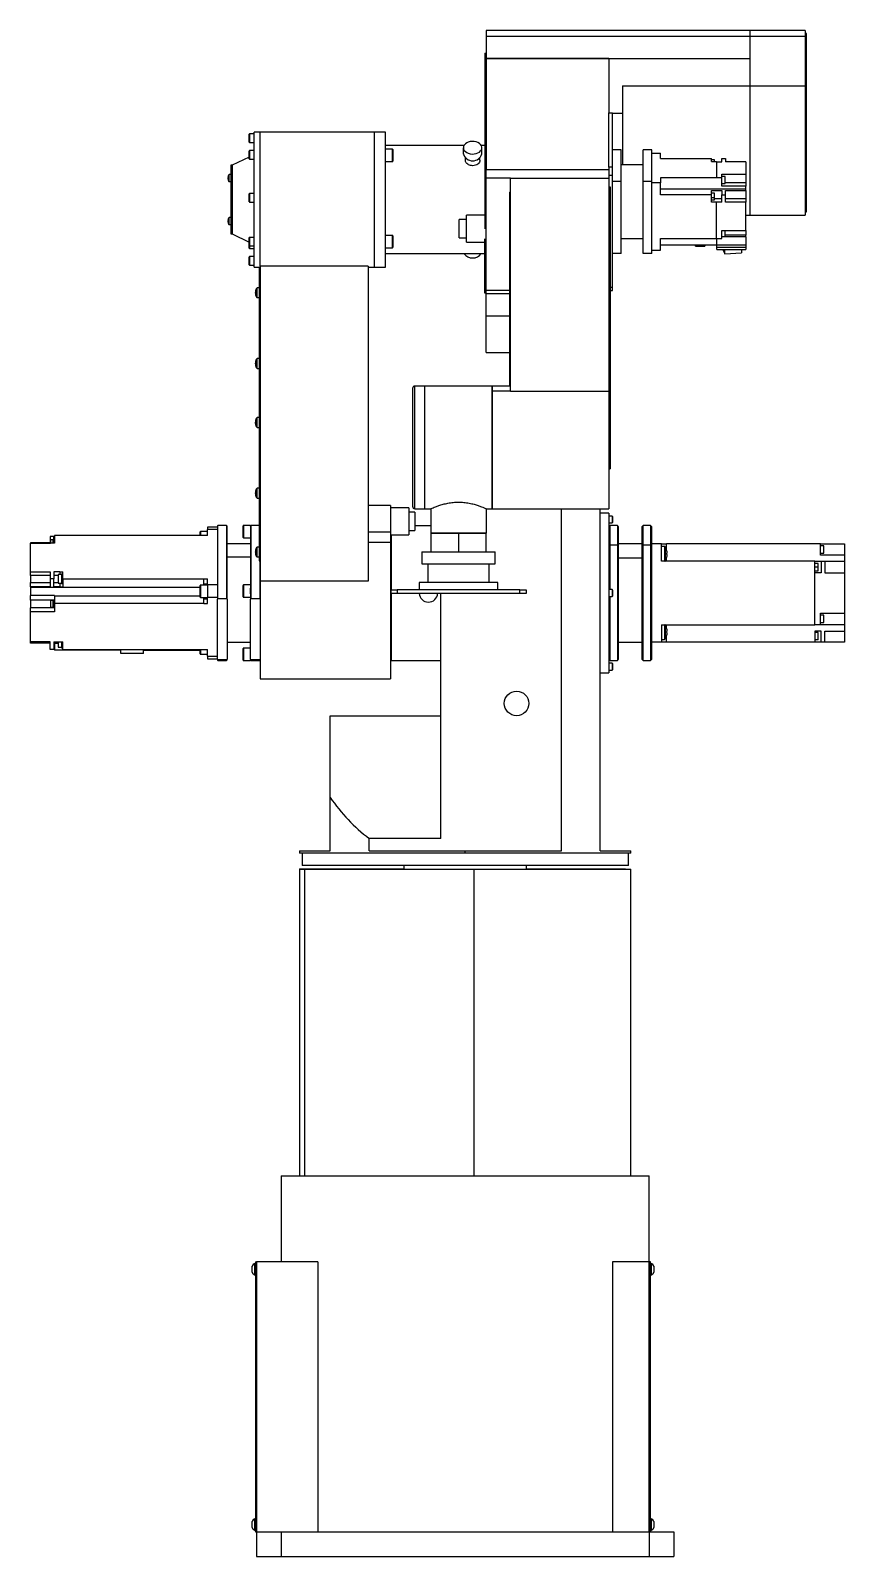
# Model space of a CAD drawing. Header units: millimetres. Extents: x 20619 to 36223, y 3512 to 8014.
# Drawn here: x 23382 to 24046, y 4922 to 6165 of the extents above; entities that cross this region are included whole.
import ezdxf

# ---------------------------------------------------------------- set-up
doc = ezdxf.new("R2010")
doc.units = ezdxf.units.MM
doc.layers.get('0').update_dxf_attribs({"lineweight": 35})

msp = doc.modelspace()

# ---------------------------------------------------------------- linework, layer by layer
at = {"color": 7, "linetype": 'Continuous', "lineweight": 25}
for p, q in [((23968.7, 6165), (23753.7, 6165)), ((23753.7, 6165), (23753.7, 6160.4)), ((23753.7, 6160.4), (23968.7, 6160.4)), ((23753.7, 6160.4), (23753.7, 6142.2)), ((24013.7, 6165), (23968.7, 6165)), ((23968.7, 6165), (23968.7, 6160.4)), ((23968.7, 6160.4), (24013.7, 6160.4)), ((23968.7, 6160.4), (23968.7, 6120)), ((23968.7, 6160.4), (23968.7, 6142.2)), ((24013.7, 6165), (24013.7, 6160.4)), ((24014.7, 6162.5), (24013.7, 6162.5)), ((24013.7, 6160.4), (24013.7, 6120)), ((24014.7, 6158.1), (24013.7, 6158.1)), ((24014.7, 6158.1), (24014.7, 6162.5)), ((24014.7, 6117.7), (24014.7, 6158.1)), ((23752.7, 6146.6), (23753.7, 6146.6)), ((23752.7, 6146.6), (23752.7, 6051.8)), ((23753.7, 6146.6), (23753.7, 6051.8)), ((23753.7, 6142.2), (23968.7, 6142.2)), ((23853.7, 6142.2), (23753.7, 6142.2)), ((23753.7, 6051.4), (23753.7, 6142.2)), ((23853.7, 6142.2), (23968.7, 6142.2)), ((23853.7, 6142.2), (23853.7, 6098.1)), ((23968.7, 6142.2), (23968.7, 6120)), ((23864.7, 6120), (23968.7, 6120)), ((23864.7, 6120), (23864.7, 6097.8)), ((23968.7, 6120), (23968.7, 6014.7)), ((23968.7, 6120), (24013.7, 6120)), ((24013.7, 6120), (24013.7, 6014.7)), ((24014.7, 6117.7), (24013.7, 6117.7)), ((24014.7, 6017.2), (24014.7, 6117.7)), ((23853.7, 6098.1), (23856.7, 6098.1)), ((23853.7, 6053.7), (23853.7, 6098.1)), ((23856.7, 6053.7), (23856.7, 6098.1)), ((23856.7, 6097.8), (23864.7, 6097.8)), ((23864.7, 6097.8), (23864.7, 6055.6)), ((23560.7, 6074.6), (23560.7, 6080.6)), ((23564.7, 6080.8), (23560.9, 6080.8)), ((23569.7, 6082.3), (23564.7, 6082.3)), ((23564.7, 5972.3), (23564.7, 6082.3)), ((23662.7, 6082.3), (23569.7, 6082.3)), ((23569.7, 5973.1), (23569.7, 6082.3)), ((23671.7, 6082.3), (23662.7, 6082.3)), ((23662.7, 5972.3), (23662.7, 6082.3)), ((23671.7, 5972.3), (23671.7, 6082.3)), ((23560.7, 6074), (23560.7, 6074.6)), ((23560.9, 6073.8), (23564.7, 6073.8)), ((23564.7, 6067.2), (23560.9, 6067.2)), ((23735.7, 6071.3), (23671.7, 6071.3)), ((23677.4, 6068.3), (23671.7, 6068.3)), ((23677.7, 6068), (23677.7, 6058.6)), ((23735.2, 6064.4), (23735.2, 6069.5)), ((23752.7, 6071.3), (23749.8, 6071.3)), ((23750.2, 6064.4), (23750.2, 6069.5)), ((23863.7, 6067.8), (23856.7, 6067.8)), ((23863.7, 6041.9), (23863.7, 6067.8)), ((23881.7, 6041.9), (23881.7, 6067.8)), ((23888.7, 6067.8), (23881.7, 6067.8)), ((23888.7, 6041.9), (23888.7, 6067.8)), ((23546.7, 6055.3), (23545.7, 6055.3)), ((23545.7, 6055.3), (23545.7, 6008.1)), ((23560.7, 6061.9), (23546.7, 6055.3)), ((23546.7, 6055.3), (23546.7, 6008.1)), ((23546.7, 6055.3), (23546.7, 5999.3)), ((23560.7, 6060.4), (23560.7, 6067)), ((23560.9, 6060.2), (23564.7, 6060.2)), ((23671.7, 6058.3), (23677.4, 6058.3)), ((23736.7, 6061.4), (23736.7, 6059.3)), ((23748.7, 6059.3), (23748.7, 6061.4)), ((23881.7, 6055.6), (23863.7, 6055.6)), ((23888.7, 6065.1), (23895.7, 6065.1)), ((23895.7, 6060.9), (23895.7, 6065.1)), ((23895.7, 6060.9), (23937.3, 6060.9)), ((23937.3, 6058.2), (23937.3, 6060.9)), ((23939.9, 6059.8), (23937.3, 6059.8)), ((23939.9, 6059.6), (23937.3, 6059.6)), ((23937.3, 6058.2), (23941.3, 6058.2)), ((23939.9, 6059.6), (23939.9, 6059.8)), ((23939.9, 6058.2), (23939.9, 6059.6)), ((23941.3, 6058.2), (23941.3, 6045.1)), ((23941.3, 6058.1), (23945.8, 6058.1)), ((23945.8, 6060.9), (23948.8, 6060.9)), ((23945.8, 6058.1), (23945.8, 6060.9)), ((23948.8, 6060.9), (23948.8, 6058)), ((23965.3, 6058), (23948.8, 6058)), ((23965.3, 6058), (23965.3, 6047.9)), ((23543.4, 6045.4), (23543.4, 6045.4)), ((23543.4, 6045.4), (23543.4, 6045.4)), ((23543.4, 6045.4), (23543.5, 6045.4)), ((23543.5, 6045.4), (23543.4, 6045.4)), ((23543.4, 6044.6), (23543.4, 6044.9)), ((23543.4, 6044.6), (23543.4, 6044.6)), ((23543.4, 6044.1), (23543.4, 6044.1)), ((23543.5, 6044.1), (23543.4, 6044.1)), ((23545.7, 6047.6), (23544.3, 6047.6)), ((23752.7, 6051.8), (23753.7, 6051.8)), ((23752.7, 6051.8), (23752.7, 6045.2)), ((23752.7, 6045.2), (23753.7, 6045.2)), ((23752.7, 6045.2), (23752.7, 6003.6)), ((23753.7, 6044.8), (23753.7, 6051.4)), ((23853.7, 6051.4), (23753.7, 6051.4)), ((23773.7, 6044.8), (23753.7, 6044.8)), ((23753.7, 5999), (23753.7, 6044.8)), ((23773.7, 6044.8), (23853.7, 6044.8)), ((23773.7, 5871.2), (23773.7, 6044.8)), ((23856.7, 6053.7), (23853.7, 6053.7)), ((23853.7, 6053.7), (23853.7, 6047.1)), ((23853.7, 6051.4), (23853.7, 6044.8)), ((23853.7, 6047.1), (23856.7, 6047.1)), ((23853.7, 6044.8), (23853.7, 5871.2)), ((23856.7, 6047.1), (23856.7, 6053.7)), ((23856.7, 5955.6), (23856.7, 6047.1)), ((23941.3, 6045.1), (23895.7, 6045.1)), ((23895.7, 6045.1), (23895.7, 6040.9)), ((23945.8, 6045.1), (23941.3, 6045.1)), ((23941.3, 6045.1), (23941.3, 6045.1)), ((23945.8, 6047.9), (23965.3, 6047.9)), ((23945.8, 6045.1), (23945.8, 6047.9)), ((23948.4, 6046), (23945.8, 6046)), ((23945.8, 6038.1), (23945.8, 6045.1)), ((23948.4, 6040.5), (23948.4, 6046)), ((23965.3, 6047.9), (23965.3, 6041.1)), ((23544.3, 6042), (23545.7, 6042)), ((23560.7, 6025.5), (23560.7, 6032.1)), ((23564.7, 6032.3), (23560.9, 6032.3)), ((23772.7, 6033.4), (23773.7, 6033.4)), ((23772.7, 6033.4), (23772.7, 5888.1)), ((23853.7, 6037.7), (23854.7, 6037.7)), ((23854.7, 6037.7), (23854.7, 5888.4)), ((23863.7, 6041.9), (23856.7, 6041.9)), ((23863.7, 5983.4), (23863.7, 6041.9)), ((23888.7, 6041.9), (23881.7, 6041.9)), ((23881.7, 5983.4), (23881.7, 6041.9)), ((23888.7, 5983.4), (23888.7, 6041.9)), ((23895.7, 6040.9), (23888.7, 6040.9)), ((23895.7, 6031.3), (23895.7, 6040.9)), ((23965.3, 6035.9), (23895.7, 6035.9)), ((23937.3, 6031.3), (23895.7, 6031.3)), ((23937.3, 6034.6), (23945.8, 6034.6)), ((23937.3, 6031.3), (23937.3, 6034.6)), ((23939.9, 6032.6), (23937.3, 6032.6)), ((23937.3, 6025.2), (23937.3, 6031.3)), ((23939.9, 6028.8), (23939.9, 6032.6)), ((23945.8, 6040.5), (23948.4, 6040.5)), ((23965.3, 6038.1), (23945.8, 6038.1)), ((23945.8, 6034.6), (23945.8, 6031.3)), ((23945.8, 6031.3), (23948.8, 6031.3)), ((23945.8, 6025.2), (23945.8, 6031.3)), ((23948.4, 6041.1), (23965.3, 6041.1)), ((23948.8, 6034.6), (23965.3, 6034.6)), ((23948.8, 6031.3), (23948.8, 6034.6)), ((23948.8, 6025.2), (23948.8, 6031.3)), ((23965.3, 6041.1), (23965.3, 6038.1)), ((23965.3, 6035.9), (23965.3, 6038.1)), ((23965.3, 6034.6), (23965.3, 6035.9)), ((23965.3, 6034.6), (23965.3, 6028)), ((23560.9, 6025.3), (23564.7, 6025.3)), ((23939.9, 6028.8), (23937.3, 6028.8)), ((23937.3, 6027.1), (23939.9, 6027.1)), ((23941.3, 6025.2), (23937.3, 6025.2)), ((23939.9, 6027.1), (23939.9, 6028.8)), ((23945.8, 6028), (23939.9, 6028)), ((23941.3, 5995.6), (23941.3, 6025.2)), ((23945.8, 6025.2), (23941.3, 6025.2)), ((23941.3, 6025.2), (23941.3, 6025.2)), ((23965.3, 6028), (23948.8, 6028)), ((23965.3, 6025.2), (23948.8, 6025.2)), ((23965.3, 6028), (23965.3, 6025.2)), ((23965.3, 6002.1), (23965.3, 6025.2)), ((23543.4, 6010.5), (23543.4, 6010.5)), ((23543.4, 6010.5), (23543.4, 6010.5)), ((23543.4, 6010.5), (23543.5, 6010.5)), ((23543.5, 6010.5), (23543.4, 6010.5)), ((23543.4, 6009.7), (23543.4, 6010)), ((23543.4, 6009.7), (23543.4, 6009.6)), ((23543.5, 6009.2), (23543.4, 6009.1)), ((23543.4, 6009.1), (23543.4, 6009.1)), ((23545.7, 6012.6), (23544.3, 6012.6)), ((23544.3, 6007), (23545.7, 6007)), ((23545.7, 6008.1), (23545.7, 5999.3)), ((23546.7, 6008.1), (23545.7, 6008.1)), ((23546.7, 6008.1), (23546.7, 5999.3)), ((23737.7, 6011), (23731.7, 6011)), ((23731.7, 5996), (23731.7, 6011)), ((23752.7, 6014.5), (23737.7, 6014.5)), ((23737.7, 5992.5), (23737.7, 6014.5)), ((23965.3, 6014.7), (23968.7, 6014.7)), ((23968.7, 6014.7), (24013.7, 6014.7)), ((24013.7, 6017.2), (24014.7, 6017.2)), ((23545.7, 5999.3), (23546.7, 5999.3)), ((23546.7, 5999.3), (23560.7, 5992.7)), ((23560.7, 5996.1), (23560.7, 5996.3)), ((23560.7, 5989.7), (23560.7, 5996.1)), ((23564.7, 5996.5), (23560.9, 5996.5)), ((23677.4, 5998.1), (23671.7, 5998.1)), ((23677.7, 5997.8), (23677.7, 5988.4)), ((23731.7, 5996), (23737.7, 5996)), ((23752.7, 5953.7), (23752.7, 5995.2)), ((23753.7, 5953.3), (23753.7, 5999)), ((23863.7, 5995.6), (23881.7, 5995.6)), ((23895.7, 5995.6), (23941.3, 5995.6)), ((23895.7, 5986), (23895.7, 5995.6)), ((23941.3, 5995.6), (23945.8, 5995.6)), ((23941.3, 5995.6), (23941.3, 5990.1)), ((23945.8, 6002.1), (23965.3, 6002.1)), ((23945.8, 5995.6), (23945.8, 6002.1)), ((23945.8, 5997.2), (23948.4, 5997.2)), ((23965.3, 5996.9), (23945.8, 5996.9)), ((23948.4, 5997.2), (23948.4, 6002.1)), ((23965.3, 5998.2), (23948.4, 5998.2)), ((23965.3, 6002.1), (23965.3, 5998.2)), ((23965.3, 5996.9), (23965.3, 5998.2)), ((23965.3, 5996.9), (23965.3, 5990.1)), ((23560.7, 5987.6), (23560.7, 5989.7)), ((23560.7, 5980.4), (23560.7, 5980.6)), ((23560.7, 5974), (23560.7, 5980.4)), ((23560.9, 5989.5), (23564.7, 5989.5)), ((23560.9, 5987.4), (23564.7, 5987.4)), ((23564.7, 5980.8), (23560.9, 5980.8)), ((23671.7, 5988.1), (23677.4, 5988.1)), ((23671.7, 5983.3), (23752.7, 5983.3)), ((23737.7, 5992.5), (23752.7, 5992.5)), ((23863.7, 5983.4), (23856.7, 5983.4)), ((23888.7, 5983.4), (23881.7, 5983.4)), ((23888.7, 5986), (23895.7, 5986)), ((23895.7, 5990.3), (23941.3, 5990.3)), ((23924.3, 5989.4), (23924.3, 5990.3)), ((23924.3, 5989.4), (23931.8, 5989.4)), ((23931.8, 5990.3), (23931.8, 5989.4)), ((23941.8, 5990.1), (23941.3, 5990.1)), ((23941.8, 5988.6), (23941.8, 5990.1)), ((23965.3, 5990.1), (23941.8, 5990.1)), ((23941.8, 5986.7), (23941.8, 5988.6)), ((23941.8, 5988.6), (23965.3, 5988.6)), ((23941.8, 5986.7), (23965.3, 5986.7)), ((23946.6, 5986.7), (23948.1, 5983)), ((23948.1, 5983), (23948.1, 5986.7)), ((23948.1, 5983), (23961.9, 5983.9)), ((23961.9, 5986.7), (23961.9, 5983.9)), ((23965.3, 5990.1), (23965.3, 5988.6)), ((23965.3, 5988.6), (23965.3, 5986.7)), ((23560.9, 5973.8), (23564.7, 5973.8)), ((23564.7, 5972.3), (23569.7, 5972.3)), ((23568.7, 5972.3), (23568.7, 5951.6)), ((23657.7, 5973.1), (23569.7, 5973.1)), ((23569.7, 5973.1), (23569.7, 5716.3)), ((23657.7, 5973.1), (23657.7, 5716.3)), ((23657.7, 5972.3), (23662.7, 5972.3)), ((23662.7, 5972.3), (23671.7, 5972.3)), ((23568.7, 5955.4), (23567.2, 5955.4)), ((23856.7, 5955.6), (23854.7, 5955.6)), ((23856.7, 5953.1), (23856.7, 5955.6)), ((23565.7, 5952.4), (23565.7, 5952.4)), ((23565.7, 5952.4), (23565.7, 5952.3)), ((23565.7, 5951.1), (23565.7, 5951.6)), ((23565.7, 5951.1), (23565.7, 5951.1)), ((23565.7, 5950.4), (23565.7, 5950.4)), ((23567.2, 5947.4), (23568.7, 5947.4)), ((23568.7, 5951.6), (23569.7, 5951.6)), ((23568.7, 5951.6), (23568.7, 5733.1)), ((23753.7, 5953.7), (23752.7, 5953.7)), ((23752.7, 5951.1), (23752.7, 5953.7)), ((23753.7, 5951.1), (23752.7, 5951.1)), ((23772.7, 5953.3), (23753.7, 5953.3)), ((23753.7, 5950.7), (23753.7, 5953.3)), ((23753.7, 5950.7), (23772.7, 5950.7)), ((23753.7, 5932.4), (23753.7, 5950.7)), ((23854.7, 5953.1), (23856.7, 5953.1)), ((23753.7, 5902.6), (23753.7, 5932.4)), ((23565.7, 5894.7), (23565.7, 5894.7)), ((23565.7, 5894.7), (23565.7, 5894.7)), ((23565.7, 5893.5), (23565.7, 5894)), ((23565.7, 5893.5), (23565.7, 5893.4)), ((23568.7, 5897.7), (23567.2, 5897.7)), ((23753.7, 5902.6), (23772.7, 5902.6)), ((23565.7, 5892.7), (23565.7, 5892.7)), ((23567.2, 5889.7), (23568.7, 5889.7)), ((23772.7, 5888.1), (23773.7, 5888.1)), ((23772.7, 5888.1), (23772.7, 5875.4)), ((23853.7, 5888.4), (23854.7, 5888.4)), ((23854.7, 5888.4), (23854.7, 5807.9)), ((23693.7, 5873.4), (23693.7, 5777.4)), ((23703.7, 5875.4), (23695.7, 5875.4)), ((23758.7, 5875.4), (23703.7, 5875.4)), ((23703.7, 5775.4), (23703.7, 5875.4)), ((23773.7, 5875.4), (23758.7, 5875.4)), ((23758.7, 5875.4), (23758.7, 5775.4)), ((23758.7, 5871.2), (23758.7, 5875.4)), ((23758.7, 5775.4), (23758.7, 5871.2)), ((23773.7, 5871.2), (23758.7, 5871.2)), ((23773.7, 5871.2), (23853.7, 5871.2)), ((23853.7, 5871.2), (23853.7, 5775.4)), ((23565.7, 5846.7), (23565.7, 5846.8)), ((23565.7, 5846.7), (23565.7, 5846.7)), ((23565.7, 5845.5), (23565.7, 5846)), ((23565.7, 5845.5), (23565.7, 5845.5)), ((23565.7, 5844.7), (23565.7, 5844.8)), ((23568.7, 5849.7), (23567.2, 5849.7)), ((23567.2, 5841.7), (23568.7, 5841.7)), ((23853.7, 5807.9), (23854.7, 5807.9)), ((23565.7, 5789.1), (23565.7, 5789.1)), ((23565.7, 5789.1), (23565.7, 5789.1)), ((23565.7, 5787.9), (23565.7, 5788.4)), ((23565.7, 5787.9), (23565.7, 5787.8)), ((23565.7, 5787.1), (23565.7, 5787.1)), ((23568.7, 5792.1), (23567.2, 5792.1)), ((23567.2, 5784.1), (23568.7, 5784.1)), ((23675.7, 5778.1), (23657.7, 5778.1)), ((23675.7, 5778.1), (23675.7, 5756.2)), ((23690.7, 5776.1), (23675.7, 5776.1)), ((23690.7, 5776.1), (23690.7, 5754.1)), ((23695.7, 5772.6), (23690.7, 5772.6)), ((23695.7, 5775.4), (23703.7, 5775.4)), ((23695.7, 5772.6), (23695.7, 5757.6)), ((23703.7, 5775.4), (23708.7, 5775.4)), ((23708.7, 5775.4), (23708.7, 5755.4)), ((23753.7, 5775.4), (23758.7, 5775.4)), ((23753.7, 5775.4), (23753.7, 5755.4)), ((23758.7, 5775.4), (23853.7, 5775.4)), ((23815, 5496.8), (23815, 5775.4)), ((23846.7, 5496.8), (23846.7, 5775.4)), ((23853.7, 5771.8), (23846.7, 5771.8)), ((23853.7, 5771.8), (23853.7, 5641.8)), ((23856.4, 5769.5), (23853.7, 5769.5)), ((23856.7, 5769.2), (23856.4, 5769.5)), ((23856.4, 5769.5), (23856.4, 5764)), ((23856.7, 5769.2), (23856.7, 5764.3)), ((23520.7, 5753.5), (23520.7, 5756.5)), ((23526.7, 5756.8), (23521, 5756.8)), ((23534.7, 5760.4), (23526.7, 5760.4)), ((23526.7, 5760.4), (23526.7, 5758.5)), ((23526.7, 5753.5), (23526.7, 5758.5)), ((23534.7, 5758.5), (23526.7, 5758.5)), ((23535.2, 5761.8), (23534.7, 5761.3)), ((23534.7, 5761.3), (23534.7, 5701.7)), ((23542.2, 5761.8), (23535.2, 5761.8)), ((23535.2, 5702.3), (23535.2, 5761.8)), ((23542.7, 5761.3), (23542.2, 5761.8)), ((23542.2, 5761.8), (23542.2, 5702.3)), ((23542.7, 5701.7), (23542.7, 5761.3)), ((23555.7, 5753.5), (23555.7, 5761.5)), ((23561.7, 5761.8), (23556, 5761.8)), ((23562.2, 5761.8), (23561.7, 5761.3)), ((23561.7, 5761.3), (23561.7, 5761.8)), ((23561.7, 5761.3), (23561.7, 5710.7)), ((23568.7, 5761.8), (23562.2, 5761.8)), ((23562.2, 5702.3), (23562.2, 5761.8)), ((23690.7, 5757.6), (23695.7, 5757.6)), ((23695.7, 5761.8), (23708.7, 5761.8)), ((23853.7, 5764), (23856.4, 5764)), ((23854.7, 5761.8), (23853.7, 5760.8)), ((23860.7, 5761.8), (23854.7, 5761.8)), ((23854.7, 5745.7), (23854.7, 5761.8)), ((23856.4, 5764), (23856.7, 5764.3)), ((23861.7, 5760.8), (23860.7, 5761.8)), ((23860.7, 5761.8), (23860.7, 5745.7)), ((23861.7, 5652.8), (23861.7, 5760.8)), ((23881.7, 5761.8), (23880.7, 5760.8)), ((23880.7, 5760.8), (23880.7, 5652.8)), ((23887.7, 5761.8), (23881.7, 5761.8)), ((23881.7, 5745.7), (23881.7, 5761.8)), ((23888.7, 5760.8), (23887.7, 5761.8)), ((23887.7, 5761.8), (23887.7, 5745.7)), ((23888.7, 5746.8), (23888.7, 5760.8)), ((23398.4, 5747.6), (23382.4, 5747.6)), ((23382.4, 5747.6), (23382.4, 5747.5)), ((23398.7, 5747.5), (23382.4, 5747.5)), ((23382.4, 5747.4), (23382.4, 5747.5)), ((23401.9, 5747.4), (23382.4, 5747.4)), ((23382.4, 5724.1), (23382.4, 5747.4)), ((23398.4, 5752.9), (23398.4, 5747.6)), ((23401.4, 5752.9), (23398.4, 5752.9)), ((23400.7, 5750), (23398.7, 5750)), ((23398.7, 5750), (23398.7, 5747.4)), ((23401.4, 5750.2), (23400.7, 5750.2)), ((23400.7, 5750.2), (23400.7, 5747.4)), ((23401.4, 5750.2), (23401.4, 5752.9)), ((23401.9, 5750.2), (23401.4, 5750.2)), ((23401.4, 5750.2), (23401.4, 5747.4)), ((23401.9, 5753.5), (23401.9, 5747.4)), ((23523.7, 5753.5), (23401.9, 5753.5)), ((23523.7, 5753.5), (23523.7, 5753.5)), ((23526.7, 5753.5), (23523.7, 5753.5)), ((23561.7, 5746.8), (23542.7, 5746.8)), ((23555.7, 5752.1), (23555.7, 5753.5)), ((23556, 5751.8), (23561.7, 5751.8)), ((23568.7, 5744.1), (23567.2, 5744.1)), ((23675.7, 5756.2), (23657.7, 5756.2)), ((23675.7, 5748), (23657.7, 5748)), ((23675.7, 5756.2), (23675.7, 5748)), ((23675.7, 5754.1), (23690.7, 5754.1)), ((23675.7, 5748), (23675.7, 5636.8)), ((23676.7, 5709.4), (23676.7, 5754.1)), ((23708.7, 5755.4), (23708.7, 5740.4)), ((23708.7, 5755.4), (23731.2, 5755.4)), ((23753.7, 5755.4), (23708.7, 5755.4)), ((23731.2, 5755.4), (23731.2, 5740.4)), ((23731.2, 5755.4), (23753.7, 5755.4)), ((23753.7, 5740.4), (23753.7, 5755.4)), ((23854.7, 5709.5), (23854.7, 5745.7)), ((23860.7, 5745.7), (23854.7, 5745.7)), ((23860.7, 5745.7), (23860.7, 5651.8)), ((23880.7, 5746.8), (23861.7, 5746.8)), ((23881.7, 5651.8), (23881.7, 5745.7)), ((23887.7, 5745.7), (23881.7, 5745.7)), ((23887.7, 5745.7), (23887.7, 5651.8)), ((23888.7, 5743.1), (23888.7, 5746.8)), ((23896.7, 5746.8), (23888.7, 5746.8)), ((23896.7, 5732.7), (23896.7, 5746.8)), ((23896.7, 5746.8), (23900.7, 5746.8)), ((23899, 5744.6), (23896.7, 5744.6)), ((24021.7, 5746.8), (23900.7, 5746.8)), ((23900.7, 5742), (23900.7, 5746.8)), ((24021.7, 5746.8), (24021.7, 5746.7)), ((24026.2, 5746.7), (24021.7, 5746.7)), ((24026.2, 5737.7), (24026.2, 5746.7)), ((24026.2, 5746.7), (24045.7, 5746.7)), ((24028.8, 5745.1), (24026.2, 5745.1)), ((24028.8, 5739.1), (24028.8, 5745.1)), ((24045.7, 5746.7), (24045.7, 5737.7)), ((23561.7, 5735.9), (23542.7, 5735.9)), ((23565.7, 5741.1), (23565.7, 5741.1)), ((23565.7, 5741.1), (23565.7, 5741.1)), ((23565.7, 5739.9), (23565.7, 5740.4)), ((23565.7, 5739.9), (23565.7, 5739.9)), ((23565.7, 5739.1), (23565.7, 5739.2)), ((23567.2, 5736.1), (23568.7, 5736.1)), ((23568.7, 5733.1), (23569.7, 5733.1)), ((23569.2, 5733.1), (23569.2, 5702.3)), ((23676.7, 5740.8), (23675.7, 5740.8)), ((23701.2, 5740.4), (23701.2, 5730.4)), ((23701.2, 5740.4), (23761.2, 5740.4)), ((23761.2, 5730.4), (23761.2, 5740.4)), ((23880.7, 5735.1), (23861.7, 5735.1)), ((23888.7, 5670.5), (23888.7, 5743.1)), ((23900.7, 5732.7), (23896.7, 5732.7)), ((23900.7, 5732.7), (23900.7, 5735.2)), ((24021.7, 5732.7), (23900.7, 5732.7)), ((23900.8, 5741.7), (23900.9, 5741.7)), ((23901.3, 5739.2), (23900.8, 5739.1)), ((23900.8, 5738.1), (23901.3, 5738)), ((23900.9, 5735.5), (23900.8, 5735.6)), ((24021.7, 5680.8), (24021.7, 5732.7)), ((24021.7, 5732.7), (24026.7, 5732.7)), ((24026.2, 5739.1), (24028.8, 5739.1)), ((24045.7, 5737.7), (24026.2, 5737.7)), ((24026.7, 5732.7), (24026.7, 5723.1)), ((24026.7, 5732.7), (24029.7, 5732.7)), ((24029.7, 5732.7), (24029.7, 5723.1)), ((24029.7, 5732.7), (24045.7, 5732.7)), ((24045.7, 5737.7), (24045.7, 5732.7)), ((24045.7, 5732.7), (24045.7, 5723.1)), ((23382.4, 5724.1), (23398.4, 5724.1)), ((23382.4, 5720.9), (23382.4, 5724.1)), ((23398.4, 5720.9), (23382.4, 5720.9)), ((23382.4, 5720.9), (23382.4, 5715.3)), ((23398.4, 5724.1), (23398.4, 5718.3)), ((23406.4, 5724.1), (23401.4, 5724.1)), ((23401.4, 5724.1), (23401.4, 5718.3)), ((23407.7, 5721.9), (23405.1, 5721.9)), ((23405.1, 5721.9), (23405.1, 5714.9)), ((23406.4, 5724.1), (23408.7, 5724.1)), ((23406.4, 5724.1), (23406.4, 5724.1)), ((23406.4, 5724.1), (23406.4, 5721.9)), ((23408.7, 5722.2), (23407.7, 5722.2)), ((23407.7, 5722.2), (23407.7, 5714.6)), ((23408.7, 5721.9), (23408.7, 5724.1)), ((23408.7, 5720.2), (23408.7, 5721.9)), ((23408.7, 5718.3), (23408.7, 5720.2)), ((23701.2, 5730.4), (23761.2, 5730.4)), ((23706.2, 5730.4), (23706.2, 5715.4)), ((23756.2, 5715.4), (23756.2, 5730.4)), ((24024.3, 5730.8), (24021.7, 5730.8)), ((24024.3, 5727.8), (24021.7, 5727.8)), ((24021.7, 5724.8), (24024.3, 5724.8)), ((24026.7, 5723.1), (24021.7, 5723.1)), ((24024.3, 5727.8), (24024.3, 5730.8)), ((24024.3, 5724.8), (24024.3, 5727.8)), ((24029.7, 5723.1), (24045.7, 5723.1)), ((24045.7, 5723.1), (24045.7, 5690.4)), ((23382.4, 5715.3), (23398.4, 5715.3)), ((23382.4, 5711.8), (23382.4, 5715.3)), ((23398.4, 5711.8), (23382.4, 5711.8)), ((23382.4, 5711.8), (23382.4, 5711.6)), ((23382.4, 5711.6), (23382.4, 5704.7)), ((23401.4, 5718.3), (23398.4, 5718.3)), ((23398.4, 5718.3), (23398.4, 5711.8)), ((23401.4, 5711.8), (23401.4, 5718.3)), ((23406.4, 5711.8), (23401.4, 5711.8)), ((23405.1, 5714.9), (23407.7, 5714.9)), ((23406.4, 5714.9), (23406.4, 5711.8)), ((23406.4, 5711.7), (23406.4, 5711.8)), ((23406.4, 5711.7), (23408.7, 5711.7)), ((23407.7, 5714.6), (23408.7, 5714.6)), ((23408.7, 5718.3), (23523.7, 5718.3)), ((23408.7, 5718.3), (23408.7, 5711.7)), ((23520.7, 5704.9), (23520.7, 5712.9)), ((23526.7, 5713.2), (23521, 5713.2)), ((23523.7, 5718.3), (23526.7, 5718.3)), ((23523.7, 5718.3), (23523.7, 5718.3)), ((23523.7, 5713.2), (23523.7, 5718.3)), ((23523.7, 5714.3), (23526.7, 5714.3)), ((23526.7, 5713.3), (23526.7, 5718.3)), ((23534.7, 5713.3), (23526.7, 5713.3)), ((23526.7, 5713.3), (23526.7, 5703.4)), ((23555.7, 5705.1), (23555.7, 5713)), ((23561.7, 5713.3), (23556, 5713.3)), ((23561.7, 5706.2), (23561.7, 5710.7)), ((23657.7, 5716.3), (23569.7, 5716.3)), ((23569.7, 5716.3), (23569.7, 5636.8)), ((23676.2, 5706.4), (23676.2, 5709.4)), ((23676.2, 5709.4), (23681.2, 5709.4)), ((23681.2, 5709.4), (23681.2, 5706.4)), ((23781.2, 5709.4), (23681.2, 5709.4)), ((23699.2, 5715.4), (23699.2, 5709.4)), ((23763.2, 5715.4), (23699.2, 5715.4)), ((23763.2, 5709.4), (23763.2, 5715.4)), ((23781.2, 5706.4), (23781.2, 5709.4)), ((23781.2, 5709.4), (23786.2, 5709.4)), ((23786.2, 5709.4), (23786.2, 5706.4)), ((23856.4, 5709.5), (23853.7, 5709.5)), ((23856.7, 5709.2), (23856.4, 5709.5)), ((23856.4, 5709.5), (23856.4, 5704)), ((23856.7, 5709.2), (23856.7, 5704.3)), ((23401.9, 5704.7), (23382.4, 5704.7)), ((23382.4, 5700.9), (23382.4, 5704.7)), ((23401.9, 5700.9), (23382.4, 5700.9)), ((23382.4, 5700.9), (23382.4, 5694.6)), ((23401.9, 5694.6), (23382.4, 5694.6)), ((23382.4, 5691.5), (23382.4, 5694.6)), ((23400.7, 5700.6), (23398.7, 5700.6)), ((23398.7, 5700.6), (23398.7, 5695.1)), ((23398.7, 5695.1), (23400.7, 5695.1)), ((23401.4, 5700.8), (23400.7, 5700.8)), ((23400.7, 5700.8), (23400.7, 5694.9)), ((23400.7, 5694.9), (23401.4, 5694.9)), ((23401.9, 5700.9), (23401.4, 5700.9)), ((23401.4, 5700.9), (23401.4, 5695.8)), ((23401.4, 5695.8), (23401.4, 5694.9)), ((23401.9, 5695.8), (23401.4, 5695.8)), ((23401.4, 5694.9), (23401.9, 5694.9)), ((23401.9, 5704.7), (23401.9, 5704.4)), ((23401.9, 5704.4), (23401.9, 5698.1)), ((23401.9, 5698.1), (23401.9, 5691.5)), ((23523.7, 5698.1), (23401.9, 5698.1)), ((23520.7, 5703.5), (23520.7, 5704.9)), ((23521, 5703.2), (23526.7, 5703.2)), ((23523.7, 5698.1), (23523.7, 5703.2)), ((23523.7, 5701.9), (23526.7, 5701.9)), ((23523.7, 5698.1), (23526.7, 5698.1)), ((23523.7, 5698.1), (23523.7, 5698.1)), ((23526.7, 5703.4), (23534.7, 5703.4)), ((23526.7, 5698.1), (23526.7, 5703.4)), ((23534.7, 5652.9), (23534.7, 5701.7)), ((23535.2, 5702.3), (23542.2, 5702.3)), ((23542.7, 5701.7), (23542.7, 5652.9)), ((23555.7, 5703.6), (23555.7, 5705.1)), ((23556, 5703.3), (23561.7, 5703.3)), ((23561.7, 5706.2), (23561.7, 5701.7)), ((23561.7, 5652.9), (23561.7, 5701.7)), ((23562.2, 5702.3), (23569.2, 5702.3)), ((23681.2, 5706.4), (23676.2, 5706.4)), ((23676.7, 5651.8), (23676.7, 5706.4)), ((23781.2, 5706.4), (23681.2, 5706.4)), ((23716.7, 5506.8), (23716.7, 5706.4)), ((23786.2, 5706.4), (23781.2, 5706.4)), ((23853.7, 5704), (23856.4, 5704)), ((23854.7, 5651.8), (23854.7, 5704)), ((23856.4, 5704), (23856.7, 5704.3)), ((23401.9, 5691.5), (23382.4, 5691.5)), ((23382.4, 5666.9), (23382.4, 5691.5)), ((24026.2, 5690.4), (24045.7, 5690.4)), ((24026.2, 5680.8), (24026.2, 5690.4)), ((24028.8, 5688.8), (24026.2, 5688.8)), ((24026.2, 5682.8), (24028.8, 5682.8)), ((24028.8, 5682.8), (24028.8, 5688.8)), ((24045.7, 5690.4), (24045.7, 5680.8)), ((23675.7, 5672.8), (23676.7, 5672.8)), ((23888.7, 5666.8), (23888.7, 5670.5)), ((23896.7, 5680.8), (23896.7, 5666.8)), ((23896.7, 5680.8), (23900.7, 5680.8)), ((23900.7, 5680.8), (24021.7, 5680.8)), ((23900.7, 5678.4), (23900.7, 5680.8)), ((23900.7, 5666.8), (23900.7, 5671.6)), ((23900.8, 5678), (23900.9, 5678)), ((23901.3, 5675.5), (23900.8, 5675.5)), ((23900.8, 5674.4), (23901.3, 5674.4)), ((23900.9, 5671.9), (23900.8, 5671.9)), ((24026.2, 5680.8), (24021.7, 5680.8)), ((24026.7, 5675.8), (24021.7, 5675.8)), ((24021.7, 5675.8), (24021.7, 5666.8)), ((24024.3, 5674.5), (24021.7, 5674.5)), ((24024.3, 5668.5), (24024.3, 5674.5)), ((24045.7, 5680.8), (24026.2, 5680.8)), ((24026.7, 5666.8), (24026.7, 5675.8)), ((24029.7, 5675.8), (24045.7, 5675.8)), ((24029.7, 5666.8), (24029.7, 5675.8)), ((24045.7, 5680.8), (24045.7, 5675.8)), ((24045.7, 5675.8), (24045.7, 5666.8)), ((23398.4, 5666.9), (23382.4, 5666.9)), ((23382.4, 5666), (23382.4, 5666.9)), ((23398.4, 5666), (23382.4, 5666)), ((23398.4, 5660.7), (23398.4, 5666.9)), ((23401.4, 5660.7), (23398.4, 5660.7)), ((23401.4, 5666.9), (23406.4, 5666.9)), ((23401.4, 5666.9), (23401.4, 5660.7)), ((23401.4, 5666), (23405.1, 5666)), ((23401.9, 5664.3), (23401.4, 5664.3)), ((23401.4, 5663.4), (23401.9, 5663.4)), ((23401.9, 5666), (23401.9, 5665.8)), ((23401.9, 5665.8), (23401.9, 5660.1)), ((23456.1, 5660.1), (23401.9, 5660.1)), ((23405.1, 5666.9), (23405.1, 5662.5)), ((23405.1, 5662.5), (23407.7, 5662.5)), ((23406.4, 5666.9), (23408.7, 5666.9)), ((23406.4, 5666.9), (23406.4, 5666.9)), ((23407.7, 5666.9), (23407.7, 5663.4)), ((23407.7, 5663.4), (23408.7, 5663.4)), ((23407.7, 5663.4), (23407.7, 5662.2)), ((23407.7, 5662.2), (23408.7, 5662.2)), ((23408.7, 5664.5), (23408.7, 5666.9)), ((23408.7, 5663.4), (23408.7, 5664.5)), ((23408.7, 5662.6), (23408.7, 5663.4)), ((23408.7, 5660.7), (23408.7, 5662.6)), ((23408.7, 5660.7), (23523.7, 5660.7)), ((23456.1, 5657.4), (23456.1, 5660.7)), ((23474.6, 5657.4), (23456.1, 5657.4)), ((23474.6, 5657.4), (23474.6, 5660.7)), ((23474.6, 5660.1), (23520.7, 5660.1)), ((23520.7, 5658.6), (23520.7, 5660.7)), ((23520.7, 5657.1), (23520.7, 5658.6)), ((23521, 5656.8), (23526.7, 5656.8)), ((23523.7, 5660.7), (23526.7, 5660.7)), ((23523.7, 5660.7), (23523.7, 5660.7)), ((23526.7, 5655.3), (23526.7, 5660.7)), ((23542.7, 5666.8), (23561.7, 5666.8)), ((23555.7, 5653.6), (23555.7, 5661.5)), ((23561.7, 5661.8), (23556, 5661.8)), ((23861.7, 5666.8), (23880.7, 5666.8)), ((23888.7, 5652.8), (23888.7, 5666.8)), ((23896.7, 5666.8), (23888.7, 5666.8)), ((23896.7, 5669), (23899, 5669)), ((23900.7, 5666.8), (23896.7, 5666.8)), ((24021.7, 5666.8), (23900.7, 5666.8)), ((24024.3, 5668.5), (24021.7, 5668.5)), ((24026.7, 5666.8), (24021.7, 5666.8)), ((24029.7, 5666.8), (24026.7, 5666.8)), ((24045.7, 5666.8), (24029.7, 5666.8)), ((23526.7, 5655.3), (23534.7, 5655.3)), ((23526.7, 5655.3), (23526.7, 5653.1)), ((23526.7, 5653.1), (23534.7, 5653.1)), ((23534.7, 5652.9), (23534.7, 5652.3)), ((23534.7, 5652.3), (23535.2, 5651.8)), ((23542.2, 5652.3), (23535.2, 5652.3)), ((23535.2, 5651.8), (23535.2, 5652.3)), ((23535.2, 5651.8), (23542.2, 5651.8)), ((23542.2, 5651.8), (23542.7, 5652.3)), ((23542.2, 5652.3), (23542.2, 5651.8)), ((23542.7, 5652.3), (23542.7, 5652.9)), ((23555.7, 5652.1), (23555.7, 5653.6)), ((23556, 5651.8), (23561.7, 5651.8)), ((23561.7, 5652.9), (23561.7, 5652.4)), ((23561.7, 5651.8), (23561.7, 5652.4)), ((23561.7, 5652.3), (23562.2, 5651.8)), ((23569.2, 5652.3), (23562.2, 5652.3)), ((23562.2, 5651.8), (23562.2, 5652.3)), ((23562.2, 5651.8), (23569.2, 5651.8)), ((23569.2, 5651.8), (23569.7, 5652.3)), ((23569.2, 5652.3), (23569.2, 5651.8)), ((23676.7, 5651.8), (23716.7, 5651.8)), ((23853.7, 5652.8), (23854.7, 5651.8)), ((23856.4, 5649.5), (23853.7, 5649.5)), ((23854.7, 5651.8), (23860.7, 5651.8)), ((23856.7, 5649.2), (23856.4, 5649.5)), ((23856.4, 5649.5), (23856.4, 5644)), ((23856.7, 5649.2), (23856.7, 5644.3)), ((23860.7, 5651.8), (23861.7, 5652.8)), ((23880.7, 5652.8), (23881.7, 5651.8)), ((23881.7, 5651.8), (23887.7, 5651.8)), ((23887.7, 5651.8), (23888.7, 5652.8)), ((23569.7, 5636.8), (23675.7, 5636.8)), ((23846.7, 5641.8), (23853.7, 5641.8)), ((23853.7, 5644), (23856.4, 5644)), ((23856.4, 5644), (23856.7, 5644.3)), ((23626.7, 5540.2), (23626.7, 5606.8)), ((23626.7, 5606.8), (23716.7, 5606.8)), ((23626.7, 5496.8), (23626.7, 5540.2)), ((23601.7, 5496.8), (23601.7, 5494.8)), ((23601.7, 5496.8), (23626.7, 5496.8)), ((23658.5, 5496.8), (23658.5, 5506.8)), ((23716.7, 5506.8), (23658.5, 5506.8)), ((23658.5, 5496.8), (23736.7, 5496.8)), ((23736.7, 5496.8), (23815, 5496.8)), ((23736.7, 5494.8), (23736.7, 5496.8)), ((23846.7, 5496.8), (23871.7, 5496.8)), ((23871.7, 5494.8), (23871.7, 5496.8)), ((23736.7, 5494.8), (23601.7, 5494.8)), ((23603.7, 5494.8), (23603.7, 5484.8)), ((23869.7, 5484.8), (23603.7, 5484.8)), ((23686.7, 5484.8), (23686.7, 5481.8)), ((23871.7, 5494.8), (23736.7, 5494.8)), ((23786.7, 5481.8), (23786.7, 5484.8)), ((23869.7, 5484.8), (23869.7, 5494.8)), ((23601.7, 5482), (23601.7, 5232)), ((23601.7, 5482), (23606.1, 5482)), ((23601.7, 5481.8), (23601.7, 5231.8)), ((23601.7, 5481.8), (23744, 5481.8)), ((23606.1, 5232), (23606.1, 5482)), ((23606.1, 5482), (23608, 5482)), ((23606.1, 5231.8), (23606.1, 5481.8)), ((23606.1, 5481.8), (23871.7, 5481.8)), ((23608, 5481.8), (23608, 5482)), ((23608, 5482), (23686.7, 5482)), ((23744, 5231.8), (23744, 5481.8)), ((23744, 5481.8), (23871.7, 5481.8)), ((23786.7, 5482), (23865.5, 5482)), ((23865.5, 5481.8), (23865.5, 5482)), ((23865.5, 5482), (23867.4, 5482)), ((23867.4, 5481.8), (23867.4, 5482)), ((23871.7, 5231.8), (23871.7, 5481.8)), ((23871.7, 5231.8), (23871.7, 5481.8)), ((23586.7, 5231.8), (23586.7, 5161.8)), ((23586.7, 5231.8), (23886.7, 5231.8)), ((23601.7, 5232), (23606.1, 5232)), ((23886.7, 5161.8), (23886.7, 5231.8)), ((23565.7, 5160.5), (23565.3, 5160.5)), ((23565.3, 5151), (23565.3, 5160.5)), ((23565.7, 5161.8), (23566.7, 5161.8)), ((23565.7, 5161.8), (23565.7, 4941.8)), ((23566.7, 5161.8), (23566.7, 4941.8)), ((23616.7, 5161.8), (23566.7, 5161.8)), ((23616.7, 5161.8), (23616.7, 4941.8)), ((23856.7, 5161.8), (23856.7, 4941.8)), ((23886.7, 5161.8), (23856.7, 5161.8)), ((23886.7, 4941.8), (23886.7, 5161.8)), ((23887.7, 5161.8), (23886.7, 5161.8)), ((23887.7, 4941.8), (23887.7, 5161.8)), ((23888.1, 5160.5), (23887.7, 5160.5)), ((23888.1, 5160.5), (23888.1, 5160.2)), ((23888.1, 5160.2), (23888.1, 5151)), ((23563, 5153.4), (23563, 5158.2)), ((23565.3, 5151), (23565.7, 5151)), ((23887.7, 5151), (23888.1, 5151)), ((23890.5, 5158.2), (23890.5, 5153.4)), ((23563, 4947.8), (23563, 4950.2)), ((23565.7, 4952.5), (23565.3, 4952.5)), ((23565.3, 4947.8), (23565.3, 4952.5)), ((23888.1, 4952.5), (23887.7, 4952.5)), ((23888.1, 4952.5), (23888.1, 4943)), ((23890.5, 4950.2), (23890.5, 4945.4)), ((23563, 4945.4), (23563, 4947.8)), ((23565.3, 4943), (23565.3, 4947.8)), ((23565.3, 4943), (23565.7, 4943)), ((23565.7, 4941.8), (23566.7, 4941.8)), ((23566.7, 4941.8), (23566.7, 4921.8)), ((23566.7, 4941.8), (23586.7, 4941.8)), ((23586.7, 4941.8), (23586.7, 4921.8)), ((23586.7, 4941.8), (23886.7, 4941.8)), ((23886.7, 4941.8), (23886.7, 4921.8)), ((23886.7, 4941.8), (23906.7, 4941.8)), ((23887.7, 4943), (23888.1, 4943)), ((23906.7, 4941.8), (23906.7, 4921.8)), ((23566.7, 4921.8), (23586.7, 4921.8)), ((23586.7, 4921.8), (23886.7, 4921.8)), ((23886.7, 4921.8), (23906.7, 4921.8))]:
    msp.add_line(p, q, dxfattribs=at)
at = {"color": 8, "linetype": 'Continuous', "lineweight": 25}
for p, q in [((23560.9, 6080.8), (23560.9, 6074.5)), ((23560.9, 6074.5), (23560.9, 6073.8)), ((23560.9, 6067.2), (23560.9, 6060.2)), ((23677.4, 6058.3), (23677.4, 6068.3)), ((23544.1, 6042.9), (23544.1, 6047.4)), ((23544.1, 6042.1), (23544.1, 6042.9)), ((23544.3, 6042.8), (23544.3, 6047.6)), ((23544.3, 6042), (23544.3, 6042.8)), ((23560.9, 6032.3), (23560.9, 6025.3)), ((23544.1, 6008), (23544.1, 6012.5)), ((23544.1, 6007.1), (23544.1, 6008)), ((23544.3, 6007.9), (23544.3, 6012.6)), ((23544.3, 6007), (23544.3, 6007.9)), ((23560.9, 5996.5), (23560.9, 5996.3)), ((23560.9, 5996.3), (23560.9, 5989.5)), ((23677.4, 5988.1), (23677.4, 5998.1)), ((23560.9, 5989.5), (23560.9, 5987.4)), ((23560.9, 5980.8), (23560.9, 5980.6)), ((23560.9, 5980.6), (23560.9, 5973.8)), ((23566.9, 5948.7), (23566.9, 5955.2)), ((23567.2, 5948.6), (23567.2, 5955.4)), ((23566.9, 5947.5), (23566.9, 5948.7)), ((23567.2, 5947.4), (23567.2, 5948.6)), ((23772.7, 5932.4), (23753.7, 5932.4)), ((23566.9, 5891.1), (23566.9, 5897.6)), ((23567.2, 5891), (23567.2, 5897.7)), ((23566.9, 5889.9), (23566.9, 5891.1)), ((23567.2, 5889.7), (23567.2, 5891)), ((23695.7, 5775.4), (23695.7, 5875.4)), ((23566.9, 5843.1), (23566.9, 5849.6)), ((23567.2, 5843), (23567.2, 5849.7)), ((23566.9, 5841.9), (23566.9, 5843.1)), ((23567.2, 5841.7), (23567.2, 5843)), ((23566.9, 5785.5), (23566.9, 5791.9)), ((23566.9, 5784.2), (23566.9, 5785.5)), ((23567.2, 5785.3), (23567.2, 5792.1)), ((23567.2, 5784.1), (23567.2, 5785.3)), ((23521, 5756.8), (23521, 5753.5)), ((23556, 5761.8), (23556, 5753.3)), ((23382.4, 5747.5), (23398.7, 5747.5)), ((23556, 5753.3), (23556, 5751.8)), ((23566.9, 5737.5), (23566.9, 5744)), ((23567.2, 5737.4), (23567.2, 5744.1)), ((23899, 5744.6), (23899, 5732.7)), ((23899.6, 5744.3), (23899.6, 5732.9)), ((23566.9, 5736.3), (23566.9, 5737.5)), ((23567.2, 5736.1), (23567.2, 5737.4)), ((23405.1, 5720.9), (23401.4, 5720.9)), ((23382.4, 5711.6), (23520.7, 5711.6)), ((23401.4, 5715.3), (23405.1, 5715.3)), ((23521, 5713.2), (23521, 5704.7)), ((23556, 5713.3), (23556, 5704.9)), ((23401.9, 5704.4), (23520.7, 5704.4)), ((23521, 5704.7), (23521, 5703.2)), ((23556, 5704.9), (23556, 5703.3)), ((23899, 5680.8), (23899, 5669)), ((23899.6, 5680.7), (23899.6, 5669.3)), ((23401.9, 5665.8), (23405.1, 5665.8)), ((23521, 5660.7), (23521, 5658.4)), ((23521, 5658.4), (23521, 5656.8)), ((23556, 5661.8), (23556, 5653.4)), ((23556, 5653.4), (23556, 5651.8))]:
    msp.add_line(p, q, dxfattribs=at)
at = {"color": 7, "linetype": 'Continuous', "lineweight": 25, "flags": 128}
msp.add_lwpolyline([(23735.2, 6069.5), (23735.4, 6068.4), (23735.9, 6067.4), (23736.8, 6066.4), (23737.9, 6065.6), (23739.2, 6065), (23740.7, 6064.6), (23742.3, 6064.4), (23743.9, 6064.5), (23745.5, 6064.8), (23746.9, 6065.3), (23748.2, 6066), (23749.2, 6066.9), (23749.8, 6067.9), (23750.2, 6069), (23750.2, 6070.1), (23749.8, 6071.2), (23749.2, 6072.2), (23748.2, 6073.1), (23746.9, 6073.8), (23745.5, 6074.3), (23743.9, 6074.6), (23742.3, 6074.7), (23740.7, 6074.5), (23739.2, 6074.1), (23737.9, 6073.4), (23736.8, 6072.6), (23735.9, 6071.7), (23735.4, 6070.6), (23735.2, 6069.5)], dxfattribs=at)
at = {"color": 7, "linetype": 'Continuous', "lineweight": 25}
msp.add_circle((23778.5, 5616.8), 10, dxfattribs=at)
for centre, radius, start, end in [((23560.9, 6080.6), 0.2, 90, 180), ((23560.9, 6074), 0.2, 180, 270), ((23560.9, 6067), 0.2, 90, 180), ((23677.4, 6068), 0.3, 360, 90), ((23560.9, 6060.4), 0.2, 180, 270), ((23677.4, 6058.6), 0.3, 270, 0), ((23742.7, 6066.7), 7.82, 196.4752, 343.5248), ((23548.3, 6044.8), 5, 147.664, 172.2394), ((23546.1, 6045), 2.77, 159.4866, 171.041), ((23546.1, 6044.5), 2.77, 159.4866, 171.041), ((23546.1, 6045), 2.77, 188.959, 200.5134), ((23545.8, 6045.1), 2.49, 189.5326, 201.7123), ((23548.3, 6044.8), 5, 187.7606, 212.336), ((23545.8, 6044.5), 2.49, 189.5326, 201.7123), ((23546.1, 6045.7), 2.57, 174.3487, 185.6513), ((23546.4, 6043.9), 2.91, 174.6839, 185.3161), ((23544.3, 6047.3), 0.27, 90, 147.664), ((23544.3, 6042.2), 0.27, 212.336, 270), ((23560.9, 6032.1), 0.2, 90, 180), ((23560.9, 6025.5), 0.2, 180, 270), ((23548.3, 6009.8), 5, 147.664, 172.2394), ((23546.1, 6010), 2.77, 159.4866, 171.041), ((23546.1, 6009.5), 2.77, 159.4866, 171.041), ((23545.8, 6010.1), 2.49, 189.5326, 201.7123), ((23546.1, 6010.1), 2.77, 188.959, 200.5134), ((23548.3, 6009.8), 5, 187.7606, 212.336), ((23545.8, 6009.6), 2.49, 189.5326, 201.7123), ((23546.1, 6010.8), 2.57, 174.3487, 185.6513), ((23546.4, 6008.9), 2.91, 174.6839, 185.3161), ((23544.3, 6012.3), 0.27, 90, 147.664), ((23544.3, 6007.3), 0.27, 212.336, 270), ((23560.9, 5996.3), 0.2, 90, 180), ((23677.4, 5997.8), 0.3, 360, 90), ((23560.9, 5989.7), 0.2, 180, 270), ((23560.9, 5987.6), 0.2, 180, 270), ((23560.9, 5980.6), 0.2, 90, 180), ((23677.4, 5988.4), 0.3, 270, 0), ((23742.7, 5988.5), 8.79, 216.6644, 323.3356), ((23560.9, 5974), 0.2, 180, 270), ((23572.1, 5951.4), 6.5, 143.6416, 171.0688), ((23567.2, 5955), 0.36, 90, 143.6416), ((23569.3, 5951.7), 3.67, 156.0551, 169.3885), ((23569.3, 5951), 3.67, 156.0551, 169.3885), ((23569.3, 5951.8), 3.67, 190.6115, 203.9449), ((23568.9, 5951.8), 3.3, 191.2923, 205.3045), ((23572.1, 5951.4), 6.5, 188.9312, 216.3584), ((23568.9, 5951), 3.3, 191.2923, 205.3045), ((23569.3, 5952.8), 3.37, 173.9975, 186.0025), ((23569.8, 5950), 3.81, 174.3535, 185.6465), ((23567.2, 5947.7), 0.36, 216.3584, 270), ((23572.1, 5893.7), 6.5, 143.6416, 171.0688), ((23569.3, 5894), 3.67, 156.0551, 169.3885), ((23569.3, 5893.3), 3.67, 156.0551, 169.3885), ((23568.9, 5894.1), 3.3, 191.2923, 205.3045), ((23569.3, 5894.1), 3.67, 190.6115, 203.9449), ((23569.3, 5895.2), 3.37, 173.9975, 186.0025), ((23567.2, 5897.3), 0.36, 90, 143.6416), ((23572.1, 5893.7), 6.5, 188.9312, 216.3584), ((23568.9, 5893.4), 3.3, 191.2923, 205.3045), ((23569.8, 5892.3), 3.81, 174.3535, 185.6465), ((23567.2, 5890.1), 0.36, 216.3584, 270), ((23695.7, 5873.4), 2, 90, 180), ((23572.1, 5845.7), 6.5, 143.6416, 171.0688), ((23569.3, 5846.1), 3.67, 156.0551, 169.3885), ((23569.3, 5845.4), 3.67, 156.0551, 169.3885), ((23569.3, 5846.1), 3.67, 190.6115, 203.9449), ((23568.9, 5846.2), 3.3, 191.2923, 205.3045), ((23568.9, 5845.4), 3.3, 191.2923, 205.3045), ((23572.1, 5845.7), 6.5, 188.9312, 216.3584), ((23569.3, 5847.2), 3.37, 173.9975, 186.0025), ((23569.8, 5844.4), 3.81, 174.3535, 185.6465), ((23567.2, 5849.4), 0.36, 90, 143.6416), ((23567.2, 5842.1), 0.36, 216.3584, 270), ((23572.1, 5788.1), 6.5, 143.6416, 171.0688), ((23569.3, 5788.4), 3.67, 156.0551, 169.3885), ((23569.3, 5787.7), 3.67, 156.0551, 169.3885), ((23568.9, 5788.5), 3.3, 191.2923, 205.3045), ((23569.3, 5788.5), 3.67, 190.6115, 203.9449), ((23572.1, 5788.1), 6.5, 188.9312, 216.3584), ((23568.9, 5787.8), 3.3, 191.2923, 205.3045), ((23569.3, 5789.5), 3.37, 173.9975, 186.0025), ((23569.8, 5786.7), 3.81, 174.3535, 185.6465), ((23567.2, 5791.7), 0.36, 90, 143.6416), ((23567.2, 5784.5), 0.36, 216.3584, 270), ((23695.7, 5777.4), 2, 180, 270), ((23521, 5756.5), 0.3, 90, 180), ((23556, 5761.5), 0.3, 90, 180), ((23556, 5752.1), 0.3, 180, 270), ((23572.1, 5740.1), 6.5, 143.6416, 171.0688), ((23567.2, 5743.8), 0.36, 90, 143.6416), ((23899, 5743.9), 0.72, 34.6781, 90), ((23891.3, 5738.6), 10, 17.8196, 34.6781), ((23569.3, 5740.4), 3.67, 156.0551, 169.3885), ((23569.3, 5739.7), 3.67, 156.0551, 169.3885), ((23569.3, 5740.5), 3.67, 190.6115, 203.9449), ((23568.9, 5740.6), 3.3, 191.2923, 205.3045), ((23568.9, 5739.8), 3.3, 191.2923, 205.3045), ((23572.1, 5740.1), 6.5, 188.9312, 216.3584), ((23569.3, 5741.6), 3.37, 173.9975, 186.0025), ((23569.8, 5738.8), 3.81, 174.3535, 185.6465), ((23567.2, 5736.5), 0.36, 216.3584, 270), ((23899, 5733.3), 0.72, 304.9978, 325.3219), ((23891.3, 5738.6), 10, 325.3219, 342.1804), ((23891.3, 5738.6), 10, 3.2445, 17.7159), ((23888.8, 5738.6), 12.1, 357.467, 2.533), ((23891.3, 5738.6), 10, 342.2841, 356.7555), ((23521, 5712.9), 0.3, 90, 180), ((23556, 5713), 0.3, 90, 180), ((23521, 5703.5), 0.3, 180, 270), ((23556, 5703.6), 0.3, 180, 270), ((23706.7, 5706.8), 7.5, 182.5931, 270), ((23706.7, 5706.8), 7.5, 270, 357.4069), ((23899, 5669.7), 0.72, 270, 325.3219), ((23899, 5680.2), 0.72, 34.6781, 55.0022), ((23891.3, 5675), 10, 17.8196, 34.6781), ((23891.3, 5675), 10, 325.3219, 342.1804), ((23891.3, 5675), 10, 3.2445, 17.7159), ((23888.8, 5675), 12.1, 357.467, 2.533), ((23891.3, 5675), 10, 342.2841, 356.7555), ((23521, 5657.1), 0.3, 180, 270), ((23556, 5661.5), 0.3, 90, 180), ((23556, 5652.1), 0.3, 180, 270), ((23567.7, 5155.8), 5.32, 116.6616, 153.4591), ((23885.7, 5155.8), 5.32, 26.5409, 63.3384), ((23567.7, 5155.8), 5.32, 206.5409, 243.3384), ((23885.7, 5155.8), 5.32, 296.6616, 333.4591), ((23567.7, 4947.8), 5.32, 116.6616, 153.4591), ((23885.7, 4947.8), 5.32, 26.5409, 63.3384), ((23567.7, 4947.8), 5.32, 206.5409, 243.3384), ((23885.7, 4947.8), 5.32, 296.6616, 333.4591)]:
    msp.add_arc(centre, radius, start, end, dxfattribs=at)
msp.add_ellipse((23736.7, 5622.6), major_axis=(0, 142.1), ratio=0.95, start_param=2.189183, end_param=2.523206, dxfattribs=at)
for points, knots in [([(23742.7, 6054.9), (23742.1, 6055), (23741, 6055), (23739.4, 6055.7), (23738, 6056.6), (23737.1, 6057.7), (23736.7, 6058.7), (23736.8, 6059.2), (23736.8, 6059.3)], [0, 0, 0, 0, 0.186385, 0.376788, 0.560898, 0.750072, 0.937289, 1, 1, 1, 1]), ([(23748.7, 6059.3), (23748.6, 6058.8), (23748.5, 6057.7), (23747.1, 6056.2), (23745.1, 6055.1), (23743.5, 6055), (23742.7, 6054.9)], [0, 0, 0, 0, 0.24995, 0.500001, 0.750052, 1, 1, 1, 1]), ([(23708.7, 5775.4), (23708.8, 5775.5), (23709, 5775.6), (23710.3, 5776.2), (23712.4, 5777), (23715.2, 5778), (23718.6, 5779.1), (23722.5, 5780), (23726.8, 5780.6), (23731.2, 5780.9), (23735.7, 5780.6), (23740, 5780), (23743.9, 5779.1), (23747.2, 5778), (23750, 5777), (23752.1, 5776.2), (23753.5, 5775.6), (23753.6, 5775.5), (23753.7, 5775.4)], [0, 0, 0, 0, 0.061527, 0.124808, 0.188276, 0.250041, 0.311824, 0.375289, 0.438522, 0.5, 0.561478, 0.624711, 0.688176, 0.749959, 0.811724, 0.875192, 0.938473, 1, 1, 1, 1]), ([(23534.7, 5701.7), (23534.8, 5701.8), (23535, 5702), (23535.2, 5702.2), (23535.2, 5702.3)], [0, 0, 0, 0, 0.558372, 1, 1, 1, 1]), ([(23542.2, 5702.3), (23542.3, 5702.2), (23542.5, 5702), (23542.7, 5701.8), (23542.7, 5701.7)], [0, 0, 0, 0, 0.561626, 1, 1, 1, 1]), ([(23561.7, 5701.7), (23561.8, 5701.8), (23562, 5702), (23562.2, 5702.2), (23562.2, 5702.3)], [0, 0, 0, 0, 0.558372, 1, 1, 1, 1]), ([(23569.2, 5702.3), (23569.3, 5702.2), (23569.5, 5702), (23569.7, 5701.8), (23569.7, 5701.7)], [0, 0, 0, 0, 0.561626, 1, 1, 1, 1]), ([(23535.2, 5652.3), (23535.1, 5652.5), (23535, 5652.7), (23534.8, 5652.8), (23534.7, 5652.9)], [0, 0, 0, 0, 0.561626, 1, 1, 1, 1]), ([(23542.7, 5652.9), (23542.6, 5652.8), (23542.5, 5652.6), (23542.3, 5652.4), (23542.2, 5652.3)], [0, 0, 0, 0, 0.5583721, 1, 1, 1, 1]), ([(23562.2, 5652.3), (23562.1, 5652.5), (23562, 5652.7), (23561.8, 5652.8), (23561.7, 5652.9)], [0, 0, 0, 0, 0.561626, 1, 1, 1, 1]), ([(23569.7, 5652.9), (23569.6, 5652.8), (23569.5, 5652.6), (23569.3, 5652.4), (23569.2, 5652.3)], [0, 0, 0, 0, 0.558372, 1, 1, 1, 1])]:
    msp.add_open_spline(points, degree=3, knots=knots, dxfattribs=at)

doc.saveas('drawing.dxf')
